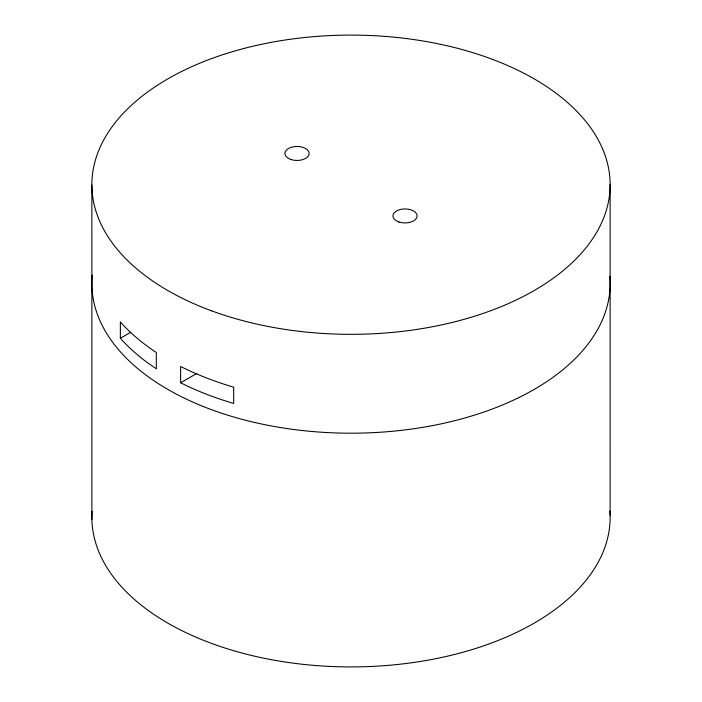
<?xml version="1.0" encoding="UTF-8"?>
<svg xmlns="http://www.w3.org/2000/svg" width="702" height="702" viewBox="0 0 702 702"><rect width="100%" height="100%" fill="white"/><g stroke="black" fill="none" stroke-linecap="round" stroke-linejoin="round"><path stroke-width="1.05" d="M610.117 515.154L610.135 184.293M120.358 338.25L120.358 321.955A259.135 149.614 0 0 0 156.327 352.492L156.327 368.796A259.135 149.614 0 0 1 120.358 338.25L130.73 332.265M180.625 382.774A259.135 149.614 0 0 0 233.687 403.448L233.687 387.153A259.135 149.614 0 0 1 180.625 366.479L180.625 382.774L196.771 373.464M91.865 185.135L91.892 519.454M609.906 510.959A259.135 149.614 0 0 1 351.272 666.918A259.135 149.614 0 0 1 92.076 511.267M609.827 276.263A259.135 149.614 0 0 1 350.017 433.195A259.135 149.614 0 0 1 92.278 275.123M211.679 310.863A259.135 149.614 0 0 0 609.889 191.304A259.135 149.614 0 0 0 231.441 51.974A259.135 149.614 0 0 0 211.679 310.863M398.964 221.99A12.11 6.994 0 0 0 417.128 215.935A12.11 6.994 0 0 0 398.964 209.889A12.11 6.994 0 0 0 398.964 221.99M290.953 159.503A12.11 6.994 0 0 0 309.134 153.475A12.11 6.994 0 0 0 290.997 147.394A12.11 6.994 0 0 0 290.953 159.503"/></g></svg>
